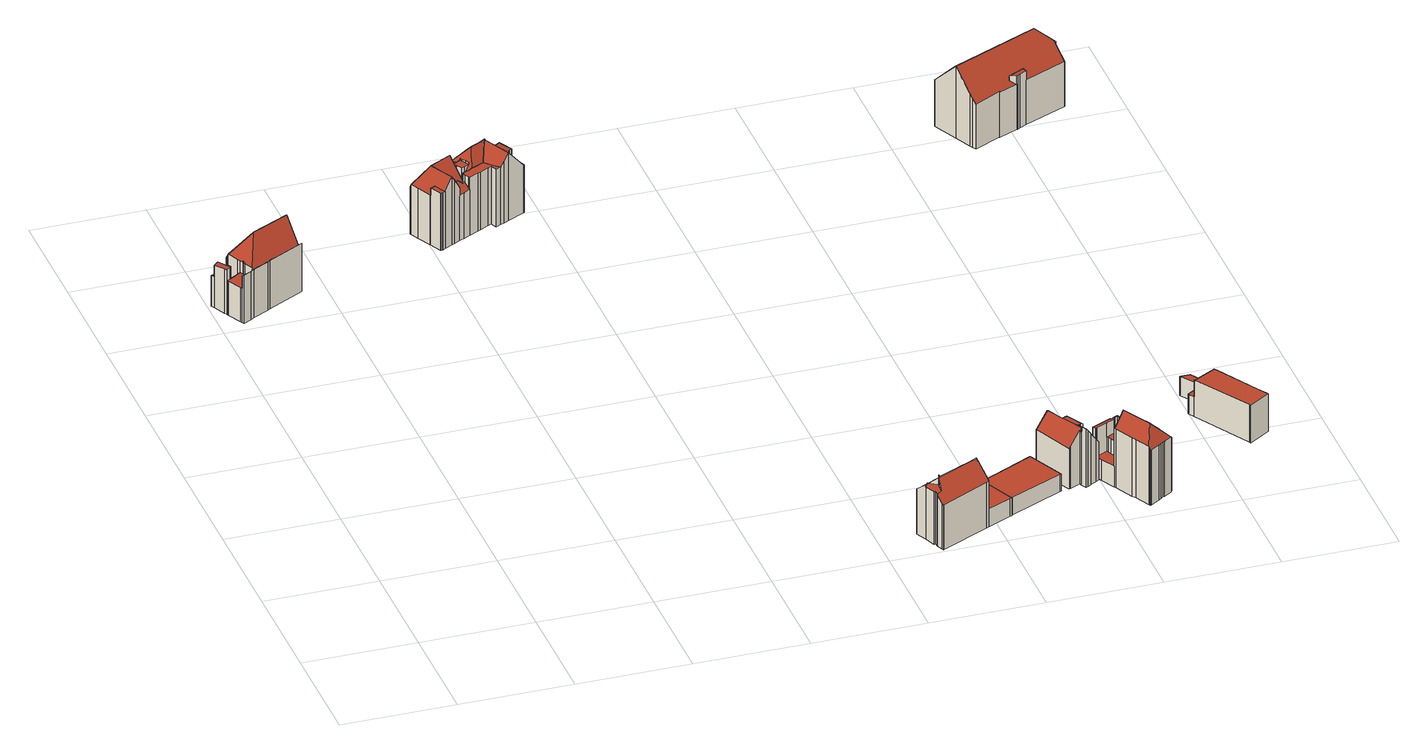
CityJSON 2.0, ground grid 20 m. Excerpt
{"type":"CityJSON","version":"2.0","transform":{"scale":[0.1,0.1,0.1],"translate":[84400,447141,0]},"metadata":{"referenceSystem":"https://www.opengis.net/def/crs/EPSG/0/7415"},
"CityObjects":{
"building1":{"type":"Building","attributes":{"dak_type":"slanted","data_area":88.77,"data_coverage":0.87,"geconstateerd":false,"gid":11565639,"h_dak_50p":9.66,"h_dak_70p":10.83,"h_dak_max":13.22,"h_dak_min":4.08,"h_maaiveld":0.465,"kas_warenhuis":false,"lod11_replace":false,"ondergronds_type":"above ground","oorspronkelijkbouwjaar":1644,"pw_actueel":"yes","pw_bron":"ahn3","reconstructie_methode":"tudelft3d-geoflow","reconstruction_skipped":false,"rmse_lod12":2.24,"rmse_lod13":1.68,"rmse_lod22":0.178,"rn":1,"status":"Pand in gebruik","t_run":192.27,"val3dity_codes_lod12":"[]","val3dity_codes_lod13":"[]","val3dity_codes_lod22":"[]"},"children":["building1-1"]},
"building1-1":{"type":"BuildingPart","parents":["building1"],"geometry":[{"type":"Solid","lod":"2.2","boundaries":[[[[0,1,2,3,4,5,6,7,8,9,10,11,12,13,14,15,16,17,18,19,20,21,22,23,24,25,26,27]],[[28,5,29]],[[30,6,5,28]],[[31,0,27,32]],[[33,34,35,36]],[[37,38,39,40]],[[41,25,24,42]],[[43,44,45,46]],[[42,24,23,44,43]],[[47,48,49,50]],[[51,3,2,38,37]],[[52,4,3,51]],[[53,54,55,56]],[[57,58,19,18,59]],[[59,18,17,60]],[[61,62,63,64]],[[65,66,67]],[[68,10,9,69]],[[70,7,6,30]],[[71,8,7,70]],[[69,9,8,71]],[[72,73,74,75]],[[76,21,20,77]],[[78,79,80,81]],[[77,20,19,58]],[[38,2,1,35]],[[32,27,26,82]],[[83,84,82,85]],[[40,39,48,47]],[[84,86,34,33]],[[29,5,4,52]],[[87,16,15,88]],[[89,90,79,78]],[[81,80,62,61]],[[60,17,16,87]],[[88,15,14,91]],[[92,93,90,89]],[[94,72,93,92]],[[95,96,97,98]],[[99,22,21,76]],[[44,23,22,99]],[[100,11,10,68]],[[98,97,101]],[[102,12,11,100]],[[56,55,58,57]],[[103,104,105,106]],[[107,108,104,103]],[[85,82,26,25,41]],[[106,105,109,110]],[[111,112,66,65]],[[112,111,113]],[[36,35,1,0,31]],[[91,14,13,114]],[[110,109,86,84,83]],[[50,49,73,72,94]],[[46,45,75,115]],[[115,75,74,108,107]],[[116,102,96,95]],[[114,13,12,102,116]],[[64,63,54,53]],[[28,29,52,51,37,40,47,117,118,69,71,70,30]],[[112,113,101,97,96,102,100,68,69,118,117,81,61,67,66]],[[113,111,65,67,61,64,53,56,57,59,60,87,88,91,114,116,95,98,101]],[[36,31,32,82,84,33]],[[86,109,105,104,108,74,73,49,48,39,38,35,34]],[[115,107,103,106,110,83,85,41,42,43,46]],[[50,94,92,89,78,81,117,47]],[[72,75,45,44,99,76,77,58,55,54,63,62,80,79,90,93]]]],"semantics":{"surfaces":[{"type":"GroundSurface"},{"type":"WallSurface","on_footprint_edge":true},{"type":"WallSurface","on_footprint_edge":false},{"type":"RoofSurface"}],"values":[[0,1,1,1,2,2,1,2,1,2,1,1,2,1,1,2,2,1,1,1,1,2,1,2,1,1,1,2,2,2,1,1,2,2,1,1,2,2,2,1,1,1,2,1,2,2,2,1,2,2,2,1,1,2,2,2,2,2,1,2,3,3,3,3,3,3,3,3]]}}]},
"building2":{"type":"Building","attributes":{"dak_type":"slanted","data_area":110.95,"data_coverage":0.802,"geconstateerd":false,"gid":11565648,"h_dak_50p":11.26,"h_dak_70p":11.91,"h_dak_max":13.35,"h_dak_min":8.59,"h_maaiveld":0.322,"kas_warenhuis":false,"lod11_replace":false,"ondergronds_type":"above ground","oorspronkelijkbouwjaar":1862,"pw_actueel":"yes","pw_bron":"ahn3","reconstructie_methode":"tudelft3d-geoflow","reconstruction_skipped":false,"rmse_lod12":1.22,"rmse_lod13":1.07,"rmse_lod22":0.119,"rn":1,"status":"Pand in gebruik","t_run":273.77,"val3dity_codes_lod12":"[]","val3dity_codes_lod13":"[]","val3dity_codes_lod22":"[]"},"children":["building2-1"]},
"building2-1":{"type":"BuildingPart","parents":["building2"],"geometry":[{"type":"Solid","lod":"2.2","boundaries":[[[[119,120,121,122,123,124,125,126,127,128,129,130,131,132,133,134,135,136,137,138,139,140,141,142,143,144,145,146,147,148,149,150,151,152,153,154,155,156,157]],[[158,159,160,161,162]],[[163,146,145,164]],[[165,124,123,166]],[[167,127,126,168]],[[169,148,147,170]],[[171,153,152,172]],[[173,120,119,174]],[[175,168,126,125,176,177]],[[178,121,120,173]],[[166,123,122,179]],[[179,122,121,178]],[[180,181,182]],[[183,184,182]],[[185,131,130,186]],[[187,188,168,175]],[[189,143,142,190]],[[191,192,193,194,195]],[[194,193,196]],[[197,144,143,189]],[[164,145,144,197]],[[198,199,170,200]],[[201,128,127,167]],[[202,203,159,158]],[[184,204,203,202]],[[205,206,207,208,209]],[[209,208,210,211,212]],[[195,193,213,214]],[[215,139,138,216]],[[177,176,181,180]],[[217,218,188,187]],[[219,220,221,222]],[[223,224,220,219]],[[186,130,129,225]],[[226,136,135,227]],[[228,229,230]],[[231,232,233,234]],[[235,236,237]],[[238,149,148,169]],[[239,240,241,242,243,244]],[[245,129,128,201,246]],[[246,201,247]],[[225,129,245]],[[248,249,192,191]],[[250,249,248]],[[251,252,253]],[[254,134,133,255]],[[227,135,134,254]],[[256,156,155,257]],[[240,239,258]],[[259,241,240]],[[260,261,157,156,256]],[[257,155,154,262]],[[262,154,153,171]],[[172,152,151,263]],[[264,265,261,260]],[[266,267,268]],[[218,217,268]],[[267,266,269,270]],[[234,233,237]],[[212,211,199,198]],[[211,210,271,272]],[[272,271,232,231]],[[161,160,273,274]],[[270,269,275,276]],[[243,242,277]],[[244,243,278]],[[279,140,139,215]],[[280,141,140,279]],[[216,138,137,281]],[[281,137,136,226]],[[282,283,204,184,183]],[[208,207,283,282]],[[274,273,284,213]],[[214,213,284,206,205]],[[285,286,229,228]],[[287,288,250,248]],[[289,280,288,287]],[[190,142,141,280,289]],[[290,132,131,185]],[[252,251,224,223]],[[291,150,149,238,292]],[[263,151,150,291]],[[292,238,236,235]],[[222,221,286,285]],[[255,133,132,290]],[[293,294,295]],[[296,297,298]],[[162,161,298]],[[276,275,297,296]],[[194,193,195]],[[200,170,147,146,163]],[[174,119,157,261]],[[294,293,265,264]],[[176,125,124,165]],[[178,299,300,183,182,181,176,165,166,179]],[[233,232,271,210,208,282,183,300]],[[283,207,206,284,273,160,159,203,204]],[[301,302,303,196,193,192,249,250,259,240,258]],[[258,239,244,278,304,247,201,167,305,306,307,308,309,301]],[[250,288,280,279,215,310,277,242,241,259]],[[311,312,300,299,178,173,174,261,265,293,295,313,314,172,263]],[[263,291,292,235,237,233,300,312,311]],[[237,236,238,169,170,199,211,272,231,234]],[[222,285,228,230,315,253,252,223,219]],[[255,290,185,186,225,245,246,247,304,278,243,277,310,215,216,281,226,227,254],[286,221,220,224,251,253,315,230,229]],[[267,270,276,296,298,161,274,213,193,194,196,303,302,301,309,308,307,306,305,167,168,188,218,268]],[[297,275,269,266,268,217,187,175,177,180,182,184,202,158,162,298]],[[191,195,214,205,209,212,198,200,163,164,197,189,190,289,287,248]],[[294,264,260,256,257,262,171,172,314,313,295]]]],"semantics":{"surfaces":[{"type":"GroundSurface"},{"type":"WallSurface","on_footprint_edge":false},{"type":"WallSurface","on_footprint_edge":true},{"type":"RoofSurface"}],"values":[[0,1,2,2,2,2,2,2,2,2,2,2,1,1,2,1,2,1,1,2,2,1,2,1,1,1,1,1,2,1,1,1,1,2,2,1,1,1,2,1,2,1,2,1,1,1,2,2,2,1,1,2,2,2,2,1,1,1,1,1,1,1,1,1,1,1,1,2,2,2,2,1,1,1,1,1,1,1,2,2,1,2,2,1,1,2,1,1,1,1,1,2,2,1,2,3,3,3,3,3,3,3,3,3,3,3,3,3,3,3]]}}]},
"building3":{"type":"Building","attributes":{"dak_type":"slanted","data_area":93.22,"data_coverage":0.908,"geconstateerd":false,"gid":15713259,"h_dak_50p":9.5,"h_dak_70p":10.41,"h_dak_max":12.12,"h_dak_min":3.09,"h_maaiveld":0.452,"kas_warenhuis":false,"lod11_replace":false,"ondergronds_type":"above ground","oorspronkelijkbouwjaar":1800,"pw_actueel":"yes","pw_bron":"ahn3","reconstructie_methode":"tudelft3d-geoflow","reconstruction_skipped":false,"rmse_lod12":4.14,"rmse_lod13":0.795,"rmse_lod22":0.277,"rn":1,"status":"Pand in gebruik","t_run":200.38,"val3dity_codes_lod12":"[]","val3dity_codes_lod13":"[]","val3dity_codes_lod22":"[]"},"children":["building3-1"]},
"building3-1":{"type":"BuildingPart","parents":["building3"],"geometry":[{"type":"Solid","lod":"2.2","boundaries":[[[[316,317,318,319,320,321,322,323,324,325,326,327,328,329,330,331,332,333,334,335,336,337,338,339]],[[340,328,327,341,342]],[[341,327,326,343]],[[344,345,346,347,348]],[[349,350,345,344]],[[351,321,320,352]],[[353,354,355,356]],[[357,339,338,358]],[[359,360,361]],[[362,363,354,353]],[[343,326,325,364]],[[365,366,367,368]],[[369,337,336,366,365]],[[370,371,372,373]],[[352,320,319,374]],[[374,319,318,375]],[[376,375,318,317,377]],[[378,331,330,379]],[[380,316,339,357]],[[377,317,316,380]],[[381,382,383,384]],[[347,346,363,362]],[[373,372,375,376]],[[342,341,385,386]],[[358,338,337,369]],[[384,383,387,388]],[[356,355,371,370]],[[389,333,332,390]],[[391,334,333,389]],[[392,393,394]],[[395,387,394]],[[396,329,328,340]],[[364,325,324,397]],[[388,387,395,398,399]],[[400,322,321,351]],[[379,330,329,396]],[[348,347,382,381]],[[386,385,350,349]],[[366,336,335,401]],[[390,332,331,378]],[[401,335,334,391]],[[399,398,360,359]],[[368,367,402]],[[393,392,402]],[[397,324,323,403]],[[403,323,322,400]],[[396,340,342,386,349,344,348,381,384,388,399,359,361,404,389,390,378,379]],[[395,394,393,402,367,366,401,391,389,404,361,360,398]],[[380,357,358,369,365,368,402,392,394,387,383,382,347,362,353,356,370,373,376,377]],[[403,400,351,352,374,375,372,371,355,354,363,346,345,350,385,341,343,364,397]]]],"semantics":{"surfaces":[{"type":"GroundSurface"},{"type":"WallSurface","on_footprint_edge":true},{"type":"WallSurface","on_footprint_edge":false},{"type":"RoofSurface"}],"values":[[0,1,1,2,2,1,2,1,2,2,1,2,1,2,1,1,1,1,1,1,2,2,2,2,1,2,2,1,1,2,2,1,1,2,1,1,2,2,1,1,1,2,2,2,1,1,3,3,3,3]]}}]},
"building4":{"type":"Building","attributes":{"dak_type":"horizontal","data_area":75.49,"data_coverage":0.962,"geconstateerd":false,"gid":11568507,"h_dak_50p":3.84,"h_dak_70p":3.85,"h_dak_max":4.05,"h_dak_min":3.62,"h_maaiveld":0.576,"kas_warenhuis":false,"lod11_replace":false,"ondergronds_type":"above ground","oorspronkelijkbouwjaar":1948,"pw_actueel":"yes","pw_bron":"ahn3","reconstructie_methode":"tudelft3d-geoflow","reconstruction_skipped":false,"rmse_lod12":0.0317,"rmse_lod13":0.0314,"rmse_lod22":0.0294,"rn":1,"status":"Pand in gebruik","t_run":90.65,"val3dity_codes_lod12":"[]","val3dity_codes_lod13":"[]","val3dity_codes_lod22":"[]"},"children":["building4-1"]},
"building4-1":{"type":"BuildingPart","parents":["building4"],"geometry":[{"type":"Solid","lod":"2.2","boundaries":[[[[405,406,407,408,409,410,411,412,413]],[[414,407,406,415]],[[416,410,409,397]],[[397,409,408,417]],[[418,412,411,419]],[[420,413,412,418]],[[417,408,407,414]],[[419,411,410,416]],[[415,406,405,421]],[[421,405,413,420]],[[419,416,397,417,414,415,421,420,418]]]],"semantics":{"surfaces":[{"type":"GroundSurface"},{"type":"WallSurface","on_footprint_edge":true},{"type":"RoofSurface"}],"values":[[0,1,1,1,1,1,1,1,1,1,2]]}}]},
"building5":{"type":"Building","attributes":{"dak_type":"slanted","data_area":32.51,"data_coverage":0.789,"geconstateerd":false,"gid":11568498,"h_dak_50p":9.98,"h_dak_70p":10.33,"h_dak_max":11.12,"h_dak_min":7.92,"h_maaiveld":0.6,"kas_warenhuis":false,"lod11_replace":false,"ondergronds_type":"above ground","oorspronkelijkbouwjaar":1895,"pw_actueel":"yes","pw_bron":"ahn3","reconstructie_methode":"tudelft3d-geoflow","reconstruction_skipped":false,"rmse_lod12":0.797,"rmse_lod13":0.902,"rmse_lod22":0.188,"rn":1,"status":"Pand in gebruik","t_run":85.45,"val3dity_codes_lod12":"[]","val3dity_codes_lod13":"[]","val3dity_codes_lod22":"[]"},"children":["building5-1"]},
"building5-1":{"type":"BuildingPart","parents":["building5"],"geometry":[{"type":"Solid","lod":"2.2","boundaries":[[[[422,423,424,425,426,427,428,429,430,431,432,433,434,435,436,437,438,439,440,441,442,443,444]],[[445,438,437,446]],[[446,437,436,447]],[[448,433,432,449]],[[450,434,433,448]],[[449,432,431,451]],[[451,431,430,452]],[[453,424,423,454]],[[455,429,428,456]],[[457,443,442,458]],[[459,440,439,460]],[[447,461,462]],[[463,441,440,459]],[[458,442,441,463]],[[464,427,426,465]],[[466,467,468,469]],[[452,430,429,455]],[[460,439,438,445]],[[461,447,436,435,470]],[[470,435,434,450]],[[469,468,425,424,453,471]],[[456,428,427,464]],[[472,422,444,473]],[[473,444,443,457]],[[474,475,476]],[[471,453,477,478]],[[478,477,475,474]],[[479,480,481,482]],[[454,423,422,472]],[[480,479,483]],[[482,481,467,466]],[[465,426,425,468]],[[460,445,446,447,462,484,485,486,487,488,458,463,459]],[[467,481,480,483,489,490,476,475,477,453,454,472,473,457,458,488,487,486,485,484,462,461,470,450,448,449,451,452,455,456,464,465,468]],[[490,489,483,479,482,466,469,471,478,474,476]]]],"semantics":{"surfaces":[{"type":"GroundSurface"},{"type":"WallSurface","on_footprint_edge":true},{"type":"WallSurface","on_footprint_edge":false},{"type":"RoofSurface"}],"values":[[0,1,1,1,1,1,1,1,1,1,1,2,1,1,1,2,1,1,1,1,1,1,1,1,2,2,2,2,1,2,2,1,3,3,3]]}}]},
"building6":{"type":"Building","attributes":{"dak_type":"slanted","data_area":60.06,"data_coverage":0.87,"geconstateerd":false,"gid":11568603,"h_dak_50p":12.06,"h_dak_70p":12.89,"h_dak_max":14.42,"h_dak_min":4.68,"h_maaiveld":0.813,"kas_warenhuis":false,"lod11_replace":false,"ondergronds_type":"above ground","oorspronkelijkbouwjaar":1901,"pw_actueel":"yes","pw_bron":"ahn3","reconstructie_methode":"tudelft3d-geoflow","reconstruction_skipped":false,"rmse_lod12":3.29,"rmse_lod13":1.29,"rmse_lod22":0.232,"rn":1,"status":"Pand in gebruik","t_run":139.17,"val3dity_codes_lod12":"[]","val3dity_codes_lod13":"[]","val3dity_codes_lod22":"[]"},"children":["building6-1"]},
"building6-1":{"type":"BuildingPart","parents":["building6"],"geometry":[{"type":"Solid","lod":"2.2","boundaries":[[[[491,492,493,494,495,496,497,498,499,500,501,502,503,504,505,506,507,508,509,510,511,512,513,514,515,516,517,518,519,520,521]],[[522,508,507,523]],[[524,495,494,525]],[[526,501,500,527]],[[527,500,499,528]],[[529,530,531,532]],[[533,513,512,534]],[[535,497,496,536]],[[537,502,501,526]],[[538,539,503,502,537]],[[540,541,530,529]],[[542,510,509,543]],[[534,512,511,544]],[[544,511,510,542]],[[545,546,547,548]],[[549,550,546,545]],[[551,552,550,549]],[[553,519,518,554]],[[554,518,517,555]],[[556,557,539,538]],[[558,504,503,539]],[[548,547,557,556]],[[536,496,495,524]],[[525,494,493,541,540]],[[559,491,521,560]],[[532,531,561,552,551]],[[562,505,504,558]],[[555,517,516,563]],[[563,516,515,564]],[[565,514,513,533]],[[543,509,508,522]],[[564,515,514,565]],[[566,560,521,520,567]],[[568,569,560,566]],[[570,571,572,573]],[[574,575,569,568]],[[576,577,578,579]],[[580,581,582,572]],[[567,520,519,553]],[[573,572,582,575,574]],[[583,584,581,580]],[[541,493,492,585]],[[585,492,491,559]],[[552,561,577,576]],[[579,578,584,583]],[[586,587,571,570]],[[528,499,498,588]],[[588,498,497,535]],[[589,562,587,586]],[[523,507,506,590]],[[590,506,505,562,589]],[[529,532,551,549,545,548,556,538,537,526,527,528,588,535,536,524,525,540]],[[562,558,539,557,547,546,550,552,576,579,583,580,572,571,587]],[[555,591,592,593,594,595,596,573,574,568,566,567,553,554]],[[593,592,591,555,563,564,565,533,534,544,542,543,522,597,598,599,600,601,594]],[[541,585,559,560,569,575,582,581,584,578,577,561,531,530]],[[590,589,586,570,573,596,595,594,601,600,599,598,597,522,523]]]],"semantics":{"surfaces":[{"type":"GroundSurface"},{"type":"WallSurface","on_footprint_edge":true},{"type":"WallSurface","on_footprint_edge":false},{"type":"RoofSurface"}],"values":[[0,1,1,1,1,2,1,1,1,1,2,1,1,1,2,2,2,1,1,2,1,2,1,1,1,2,1,1,1,1,1,1,1,2,2,2,2,2,1,2,2,1,1,2,2,2,1,1,2,1,1,3,3,3,3,3,3]]}}]},
"building7":{"type":"Building","attributes":{"dak_type":"multiple horizontal","data_area":61.96,"data_coverage":0.902,"geconstateerd":false,"gid":11568500,"h_dak_50p":7.77,"h_dak_70p":7.82,"h_dak_max":8.71,"h_dak_min":4.21,"h_maaiveld":0.75,"kas_warenhuis":false,"lod11_replace":false,"ondergronds_type":"above ground","oorspronkelijkbouwjaar":1901,"pw_actueel":"yes","pw_bron":"ahn3","reconstructie_methode":"tudelft3d-geoflow","reconstruction_skipped":false,"rmse_lod12":1.43,"rmse_lod13":0.417,"rmse_lod22":0.408,"rn":1,"status":"Pand in gebruik","t_run":128.59,"val3dity_codes_lod12":"[]","val3dity_codes_lod13":"[]","val3dity_codes_lod22":"[]"},"children":["building7-1"]},
"building7-1":{"type":"BuildingPart","parents":["building7"],"geometry":[{"type":"Solid","lod":"2.2","boundaries":[[[[602,603,604,605,606,607,608,609,610,611,612,613,614,615,616,617,618,619]],[[620,619,618,621]],[[622,623,614,613,624]],[[625,611,610,626]],[[627,604,603,628]],[[629,616,615,630]],[[624,613,612,631]],[[630,615,614,623]],[[632,633,623,622]],[[634,602,619,620]],[[635,607,606,636]],[[637,617,616,629]],[[621,618,617,637]],[[631,612,611,625]],[[636,606,605,638]],[[626,610,609,639]],[[640,641,642,643]],[[643,642,633,632]],[[639,609,608,644]],[[645,635,641,640]],[[644,608,607,635,645]],[[638,605,604,627]],[[628,603,602,634]],[[621,637,629,630,623,633,642,641,635,636,638,627,628,634,620]],[[639,644,645,640,643,632,622,624,631,625,626]]]],"semantics":{"surfaces":[{"type":"GroundSurface"},{"type":"WallSurface","on_footprint_edge":true},{"type":"WallSurface","on_footprint_edge":false},{"type":"RoofSurface"}],"values":[[0,1,1,1,1,1,1,1,2,1,1,1,1,1,1,1,2,2,1,2,1,1,1,3,3]]}}]},
"building8":{"type":"Building","attributes":{"dak_type":"slanted","data_area":182.52,"data_coverage":0.954,"geconstateerd":false,"gid":11568509,"h_dak_50p":11.4,"h_dak_70p":12.3,"h_dak_max":14.03,"h_dak_min":9.04,"h_maaiveld":0.256,"kas_warenhuis":false,"lod11_replace":false,"ondergronds_type":"above ground","oorspronkelijkbouwjaar":1981,"pw_actueel":"yes","pw_bron":"ahn3","reconstructie_methode":"tudelft3d-geoflow","reconstruction_skipped":false,"rmse_lod12":1.58,"rmse_lod13":1.6,"rmse_lod22":0.129,"rn":1,"status":"Pand in gebruik","t_run":273.87,"val3dity_codes_lod12":"[]","val3dity_codes_lod13":"[]","val3dity_codes_lod22":"[]"},"children":["building8-1"]},
"building8-1":{"type":"BuildingPart","parents":["building8"],"geometry":[{"type":"Solid","lod":"2.2","boundaries":[[[[646,647,648,649,650,651,652,653,654,655,656,657,658,659,660,661,662,663,664,665,666]],[[667,666,665,668]],[[669,658,657,670]],[[671,647,646,672]],[[672,646,666,667]],[[673,674,664,663,675]],[[675,663,662,676]],[[670,657,656,677]],[[678,653,652,679]],[[680,660,659,681]],[[682,650,649,683]],[[677,656,655,684]],[[679,652,651,685]],[[683,649,648,686]],[[686,648,647,671]],[[685,651,650,682]],[[687,688,689,690]],[[691,692,674,673]],[[668,665,664,674]],[[681,659,658,669]],[[690,689,693,694]],[[688,661,660,680]],[[676,662,661,688,687]],[[694,693,692,691]],[[684,655,654,695]],[[695,654,653,678]],[[685,682,683,696,695,678,679]],[[668,674,692,693,689,688,680,681,669,670,696,683,686,671,672,667]],[[676,687,690,694,691,673,675]],[[684,695,696,670,677]]]],"semantics":{"surfaces":[{"type":"GroundSurface"},{"type":"WallSurface","on_footprint_edge":true},{"type":"WallSurface","on_footprint_edge":false},{"type":"RoofSurface"}],"values":[[0,1,1,1,1,1,1,1,1,1,1,1,1,1,1,1,2,2,1,1,2,1,1,2,1,1,3,3,3,3]]}}]}
},
"vertices":[
[15,1088,5],[30,1096,5],[36,1098,5],[37,1099,5],[37,1100,5],[37,1101,5],[131,1147,5],[132,1148,5],[132,1147,5],[145,1117,5],[156,1091,5],[155,1090,5],[156,1088,5],[159,1081,5],[93,1046,5],[88,1043,5],[61,1029,5],[53,1024,5],[40,1017,5],[38,1021,5],[36,1025,5],[24,1048,5],[23,1050,5],[23,1052,5],[22,1053,5],[20,1056,5],[9,1078,5],[6,1084,5],[37,1101,80],[37,1101,81],[131,1147,82],[15,1088,63],[6,1084,63],[34,1094,63],[34,1094,42],[30,1096,41],[30,1096,63],[36,1098,83],[36,1098,42],[37,1096,42],[37,1096,87],[20,1056,89],[22,1053,89],[23,1052,89],[23,1052,69],[29,1055,69],[29,1055,91],[38,1093,92],[38,1093,42],[47,1074,42],[47,1074,91],[37,1099,83],[37,1100,82],[60,1034,92],[60,1034,69],[56,1031,69],[56,1031,92],[38,1021,93],[38,1021,69],[40,1017,96],[53,1024,96],[62,1042,87],[62,1042,69],[65,1036,69],[65,1036,92],[82,1046,92],[82,1046,78],[69,1046,87],[156,1091,88],[145,1117,132],[132,1148,82],[132,1147,83],[50,1069,69],[50,1069,42],[30,1056,41],[30,1056,69],[24,1048,69],[36,1025,69],[55,1058,91],[55,1058,69],[62,1044,69],[62,1044,90],[9,1078,64],[17,1084,87],[17,1084,64],[9,1078,85],[17,1084,41],[61,1029,96],[88,1043,96],[54,1064,93],[54,1064,69],[93,1046,96],[53,1063,91],[53,1063,69],[50,1069,91],[110,1062,91],[110,1062,81],[106,1062,83],[106,1062,90],[23,1050,69],[155,1090,88],[100,1062,88],[156,1088,85],[28,1061,91],[28,1061,41],[27,1061,41],[27,1061,91],[29,1059,91],[29,1059,41],[26,1064,41],[26,1064,90],[90,1050,92],[90,1050,79],[91,1057,87],[159,1081,96],[30,1056,92],[156,1088,90],[78,1083,132],[144,1116,132],
[401,1156,3],[389,1180,3],[382,1195,3],[381,1197,3],[384,1199,3],[382,1199,3],[440,1229,3],[456,1238,3],[458,1239,3],[535,1279,3],[536,1279,3],[538,1280,3],[552,1252,3],[553,1251,3],[555,1245,3],[564,1228,3],[568,1220,3],[575,1207,3],[577,1203,3],[575,1202,3],[545,1187,3],[536,1182,3],[529,1179,3],[520,1174,3],[515,1185,3],[509,1182,3],[492,1173,3],[488,1171,3],[471,1163,3],[460,1157,3],[451,1153,3],[440,1147,3],[434,1144,3],[421,1137,3],[416,1134,3],[415,1134,3],[413,1133,3],[412,1134,3],[402,1155,3],[470,1202,108],[470,1202,86],[475,1204,86],[475,1204,94],[475,1204,108],[488,1171,113],[492,1173,112],[382,1199,91],[384,1199,93],[458,1239,97],[456,1238,93],[460,1157,89],[471,1163,90],[416,1134,111],[421,1137,111],[389,1180,98],[401,1156,97],[456,1238,108],[440,1229,92],[440,1229,107],[382,1195,98],[381,1197,93],[442,1226,107],[442,1226,98],[444,1221,107],[451,1205,134],[451,1205,107],[552,1252,94],[538,1280,94],[457,1236,108],[457,1236,93],[515,1185,112],[520,1174,112],[500,1197,113],[500,1197,98],[486,1190,98],[486,1190,100],[486,1190,113],[486,1192,101],[509,1182,112],[470,1165,113],[470,1165,91],[471,1163,113],[535,1279,97],[464,1212,108],[464,1212,85],[451,1205,85],[479,1186,113],[479,1186,87],[464,1179,87],[464,1179,98],[464,1179,113],[466,1173,91],[466,1173,100],[466,1173,113],[483,1189,95],[483,1189,113],[545,1187,131],[575,1202,94],[466,1221,108],[466,1221,94],[563,1227,112],[563,1227,95],[555,1241,96],[555,1241,112],[559,1225,112],[559,1225,100],[536,1279,96],[575,1207,93],[568,1220,93],[550,1251,112],[550,1251,96],[538,1244,111],[454,1174,104],[454,1174,97],[447,1170,97],[447,1170,103],[451,1155,102],[451,1155,91],[448,1165,99],[451,1153,88],[519,1235,134],[519,1235,129],[519,1235,128],[520,1235,129],[520,1235,133],[520,1235,134],[536,1279,97],[535,1279,98],[536,1278,97],[506,1200,113],[506,1200,98],[506,1200,97],[556,1223,103],[556,1223,111],[547,1226,111],[564,1228,93],[555,1245,94],[412,1134,111],[413,1133,111],[510,1232,131],[506,1201,98],[402,1155,111],[402,1155,97],[415,1134,111],[434,1144,132],[403,1155,111],[403,1155,100],[476,1226,108],[476,1226,111],[474,1225,108],[477,1223,108],[477,1223,111],[462,1171,91],[462,1171,100],[477,1201,86],[477,1201,94],[481,1217,108],[481,1217,111],[522,1235,131],[521,1237,131],[536,1182,119],[529,1179,111],[577,1203,93],[458,1191,115],[458,1191,86],[483,1189,87],[553,1245,112],[553,1245,96],[519,1188,112],[519,1188,105],[529,1179,112],[553,1251,94],[440,1147,123],[451,1153,103],[407,1157,106],[407,1157,111],[410,1158,111],[485,1209,111],[485,1209,108],[483,1208,108],[412,1186,132],[413,1186,133],[493,1223,132],[490,1212,120],[488,1203,111],[521,1238,131],[460,1238,98],[472,1232,111],[480,1228,119],[483,1227,122],[487,1226,126],[545,1188,131],[433,1144,133],[424,1162,133],[420,1139,111],[420,1138,111],[539,1243,111],
[915,87,5],[926,93,5],[959,110,5],[962,111,5],[962,113,5],[1000,132,5],[1001,131,5],[1002,132,5],[1030,68,5],[1030,67,5],[1026,66,5],[984,46,5],[980,44,5],[894,4,5],[893,3,5],[892,6,5],[887,17,5],[888,18,5],[886,24,5],[884,23,5],[876,43,5],[867,63,5],[868,63,5],[911,85,5],[980,44,92],[984,46,39],[984,46,92],[1026,66,39],[973,71,119],[973,71,39],[972,74,39],[972,74,120],[972,74,122],[974,72,118],[974,72,39],[1000,132,39],[962,113,39],[966,92,105],[966,92,39],[966,93,39],[966,93,104],[911,85,89],[868,63,90],[896,25,107],[896,25,104],[896,21,104],[970,82,113],[970,82,39],[1030,67,39],[876,43,108],[876,43,104],[877,45,104],[877,45,107],[867,63,90],[965,96,101],[965,96,39],[964,96,39],[964,96,101],[962,111,39],[959,110,39],[959,110,89],[926,93,89],[892,6,91],[893,3,89],[915,87,89],[958,68,121],[958,68,120],[899,41,118],[899,41,120],[984,47,39],[984,47,93],[898,43,117],[898,43,122],[888,18,103],[887,17,103],[886,24,104],[882,53,103],[882,53,104],[884,52,104],[898,43,104],[894,4,89],[1030,68,39],[897,41,104],[897,41,120],[1001,131,39],[884,23,104],[881,51,104],[1002,132,39],[895,21,104],
[1099,181,6],[1129,114,6],[1127,113,6],[1031,68,6],[1030,68,6],[1030,69,6],[1002,132,6],[1002,133,6],[1098,181,6],[1127,113,38],[1129,114,38],[1030,69,39],[1031,68,39],[1002,133,38],[1002,132,38],[1098,181,38],[1099,181,38],
[1150,207,6],[1161,185,6],[1162,185,6],[1179,153,6],[1180,151,6],[1187,138,6],[1191,139,6],[1193,135,6],[1197,127,6],[1191,123,6],[1179,117,6],[1180,116,6],[1175,113,6],[1171,111,6],[1166,121,6],[1164,125,6],[1146,116,6],[1143,115,6],[1110,183,6],[1111,184,6],[1132,194,6],[1139,198,6],[1149,207,6],[1146,116,86],[1164,125,107],[1166,121,106],[1180,116,104],[1179,117,104],[1175,113,111],[1191,123,87],[1197,127,78],[1162,185,83],[1161,185,83],[1193,135,78],[1191,139,78],[1139,198,101],[1132,194,111],[1110,183,86],[1143,115,82],[1166,121,117],[1170,123,111],[1111,184,86],[1187,138,83],[1180,151,83],[1176,154,100],[1176,154,86],[1179,153,83],[1179,153,100],[1171,111,117],[1162,185,100],[1150,207,84],[1149,207,84],[1159,184,100],[1159,184,87],[1151,178,100],[1160,182,87],[1160,182,100],[1172,154,100],[1172,154,90],[1173,154,89],[1173,154,100],[1163,155,99],[1168,127,111],[1152,156,111],[1146,167,111],[1143,173,111],[1133,193,111],[1161,159,99],[1153,174,100],
[1200,121,8],[1197,128,8],[1194,132,8],[1191,139,8],[1192,140,8],[1212,149,8],[1226,156,8],[1227,154,8],[1234,158,8],[1238,160,8],[1240,161,8],[1241,159,8],[1243,156,8],[1244,155,8],[1262,120,8],[1297,54,8],[1295,53,8],[1296,52,8],[1281,42,8],[1281,43,8],[1278,41,8],[1273,37,8],[1270,35,8],[1253,24,8],[1251,23,8],[1250,25,8],[1249,27,8],[1236,54,8],[1232,59,8],[1215,93,8],[1213,96,8],[1296,52,112],[1295,53,112],[1192,140,100],[1191,139,100],[1240,161,100],[1238,160,100],[1234,158,100],[1195,132,101],[1195,132,47],[1196,133,47],[1196,133,101],[1270,35,112],[1273,37,112],[1226,156,100],[1212,149,100],[1241,159,100],[1243,156,100],[1243,156,75],[1194,132,101],[1194,132,47],[1281,43,112],[1281,42,112],[1278,41,112],[1234,156,100],[1234,156,75],[1239,158,75],[1239,158,100],[1231,149,101],[1231,149,75],[1216,142,101],[1216,142,75],[1232,59,118],[1236,54,118],[1249,27,118],[1241,155,100],[1241,155,75],[1244,155,75],[1200,121,47],[1213,96,47],[1216,142,48],[1262,120,75],[1250,25,115],[1251,23,112],[1253,24,112],[1213,96,119],[1215,93,119],[1215,96,120],[1215,96,47],[1238,112,136],[1238,112,75],[1233,109,75],[1233,109,142],[1226,104,133],[1226,104,47],[1218,139,75],[1218,139,48],[1220,134,48],[1220,134,75],[1233,110,75],[1233,110,48],[1233,109,48],[1232,111,75],[1232,111,48],[1197,128,47],[1259,120,113],[1259,120,75],[1227,154,100],[1262,120,111],[1297,54,110],[1250,29,120],[1254,40,128],[1256,45,132],[1261,57,142],[1259,62,142],[1253,72,142],[1294,52,113],[1278,55,127],[1276,55,129],[1268,56,136],[1262,57,141],
[1426,292,8],[1402,330,8],[1404,330,8],[1420,330,8],[1436,300,8],[1445,283,8],[1448,279,8],[1491,202,8],[1501,184,8],[1503,180,8],[1465,155,8],[1463,159,8],[1404,261,8],[1398,271,8],[1397,273,8],[1398,274,8],[1420,287,8],[1427,292,8],[1427,292,45],[1420,287,45],[1404,261,77],[1404,261,45],[1463,159,79],[1503,180,79],[1501,184,79],[1404,330,44],[1402,330,44],[1397,273,44],[1398,271,45],[1465,155,79],[1406,261,77],[1406,261,45],[1426,292,45],[1445,283,45],[1436,300,45],[1398,274,44],[1420,330,44],[1491,202,78],[1438,279,77],[1438,279,45],[1408,262,45],[1408,262,77],[1448,279,77],[1445,283,77],
[1330,1159,3],[1326,1166,3],[1323,1172,3],[1309,1202,3],[1289,1246,3],[1288,1247,3],[1468,1329,3],[1470,1329,3],[1479,1308,3],[1479,1310,3],[1499,1263,3],[1496,1264,3],[1498,1260,3],[1503,1247,3],[1506,1239,3],[1430,1205,3],[1417,1199,3],[1412,1196,3],[1411,1196,3],[1377,1181,3],[1377,1182,3],[1377,1182,90],[1377,1181,88],[1498,1260,110],[1496,1264,115],[1326,1166,96],[1330,1159,88],[1411,1196,104],[1411,1196,88],[1412,1196,104],[1417,1199,104],[1499,1263,113],[1470,1329,92],[1468,1329,92],[1506,1239,88],[1503,1247,96],[1289,1246,92],[1309,1202,139],[1479,1310,113],[1288,1247,91],[1323,1172,103],[1430,1205,105],[1430,1205,88],[1428,1209,93],[1428,1209,106],[1399,1199,105],[1399,1199,96],[1427,1212,96],[1427,1212,106],[1479,1308,114],[1465,1274,138]
]}
